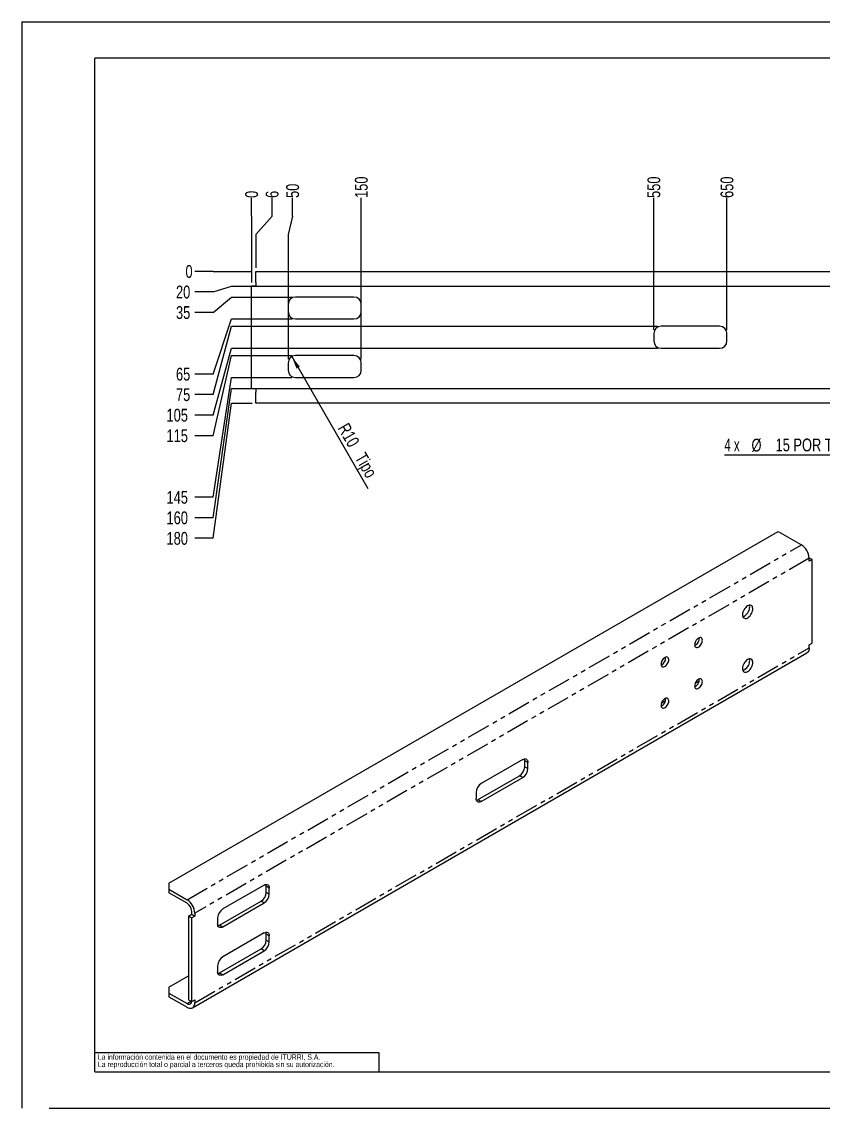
# Model space of a CAD drawing. Extents: x -521 to 4146, y -1144 to 297.
# Drawn here: x 0 to 219.2, y 0 to 297 of the extents above; entities that cross this region are included whole.
import ezdxf

# ---------------------------------------------------------------- set-up
doc = ezdxf.new("R2010")
doc.units = 0
doc.linetypes.add('SLD-CENTRADA-DOBLE', pattern=[12.7, 6.35, -1.27, 1.27, -1.27, 1.27, -1.27])
doc.linetypes.add('SLD-CONTINUA', pattern=[0])
doc.layers.get('0').update_dxf_attribs({"linetype": 'CONTINUOUS'})
doc.layers.add('FORMATO', color=7, linetype='SLD-CONTINUA')
doc.layers.add('SLD-0', color=179, linetype='SLD-CONTINUA')
doc.styles.add('SLDTEXTSTYLE1', font='TXT', dxfattribs={"width": 0.75})
doc.styles.add('SLDTEXTSTYLE2', font='TXT', dxfattribs={"width": 0.666667})
doc.dimstyles.new('SLDDIMSTYLE2', dxfattribs={"dimtxt": 3.5, "dimasz": 3.5, "dimexe": 0, "dimexo": 0.0625, "dimgap": 0.875, "dimtad": 1, "dimdec": 1, "dimlfac": 5, "dimrnd": 1e-09, "dimzin": 12, "dimdsep": 46, "dimtxsty": 'SLDTEXTSTYLE1', "dimsah": 1, "dimcen": 0, "dimadec": 0, "dimazin": 0, "dimtfac": 1, "dimtdec": 1, "dimtofl": 0, "dimtmove": 1, "dimatfit": 3, "dimfxl": 1, "dimtolj": 1, "dimtzin": 12, "dimarcsym": 0})
doc.dimstyles.new('SLDDIMSTYLE3', dxfattribs={"dimtxt": 3.5, "dimasz": 3.5, "dimexe": 0, "dimexo": 0.0625, "dimgap": 0.875, "dimtad": 0, "dimtih": 1, "dimtoh": 1, "dimdec": 0, "dimlfac": 5, "dimrnd": 1e-09, "dimdsep": 46, "dimtxsty": 'SLDTEXTSTYLE1', "dimblk1": 'NONE', "dimblk2": 'NONE', "dimsah": 1, "dimcen": 0.09, "dimadec": 0, "dimazin": 0, "dimtfac": 1, "dimtdec": 0, "dimtofl": 0, "dimtmove": 0, "dimatfit": 3, "dimldrblk": 'NONE', "dimfxl": 1, "dimtolj": 1, "dimtzin": 12, "dimarcsym": 0})
doc.dimstyles.new('SLDDIMSTYLE4', dxfattribs={"dimtxt": 3.5, "dimasz": 3.5, "dimexe": 0, "dimexo": 0.0625, "dimgap": 0.875, "dimtad": 0, "dimtih": 1, "dimtoh": 1, "dimdec": 1, "dimlfac": 5, "dimrnd": 1e-09, "dimzin": 12, "dimdsep": 46, "dimtxsty": 'SLDTEXTSTYLE1', "dimblk1": 'NONE', "dimblk2": 'NONE', "dimsah": 1, "dimcen": 0.09, "dimadec": 0, "dimazin": 0, "dimtfac": 1, "dimtdec": 1, "dimtofl": 0, "dimtmove": 0, "dimatfit": 3, "dimldrblk": 'NONE', "dimfxl": 1, "dimtolj": 1, "dimtzin": 12, "dimarcsym": 0})
doc.dimstyles.new('SLDDIMSTYLE5', dxfattribs={"dimtxt": 3.5, "dimasz": 3.5, "dimexe": 0, "dimexo": 0.0625, "dimgap": 0.875, "dimtad": 0, "dimtih": 1, "dimtoh": 1, "dimdec": 6, "dimlfac": 5, "dimrnd": 1e-09, "dimzin": 12, "dimdsep": 46, "dimtxsty": 'SLDTEXTSTYLE1', "dimblk1": 'NONE', "dimsah": 1, "dimcen": 0, "dimadec": 0, "dimazin": 0, "dimtfac": 1, "dimtdec": 1, "dimtmove": 0, "dimatfit": 3, "dimldrblk": 'NONE', "dimfxl": 1, "dimtolj": 1, "dimtzin": 12, "dimarcsym": 0})

# ---------------------------------------------------------------- blocks, each defined once
blk = doc.blocks.new('SW_NOTE_0_4')
at = {"layer": 'SLD-0', "color": 0, "char_height": 1.5, "attachment_point": 1, "style": 'SLDTEXTSTYLE1'}
for s, insert in [('La información contenida en el documento es propiedad de ITURRI, S.A.', (0, 1.93)), ('La reproducción total o parcial a terceros queda prohibida sin su autorización.', (0, -0.07))]:
    blk.add_mtext(s, dxfattribs=dict(at, insert=insert))
blk = doc.blocks.new('SW_NOTE_0_9')
at = {"layer": 'SLD-0', "color": 0, "char_height": 1.5, "attachment_point": 1, "style": 'SLDTEXTSTYLE1'}
for s, insert in [('La información contenida en el documento es propiedad de ITURRI, S.A.', (0, 1.93)), ('La reproducción total o parcial a terceros queda prohibida sin su autorización.', (0, -0.07))]:
    blk.add_mtext(s, dxfattribs=dict(at, insert=insert))
blk = doc.blocks.new('_D_4')
at = {"layer": 'FORMATO', "transparency": 16777216}
for p, q in [((62.85, 243.83), (62.85, 248.83)), ((62.85, 243.83), (62.85, 238.83)), ((62.85, 238.83), (62.85, 225.75))]:
    blk.add_line(p, q, dxfattribs=at)
at = {"layer": 'FORMATO', "transparency": 16777216, "insert": (61.12, 248.83), "char_height": 3.5, "attachment_point": 1, "rotation": 90, "style": 'SLDTEXTSTYLE1'}
blk.add_mtext('0', dxfattribs=at)
blk = doc.blocks.new('_NONE')
blk = doc.blocks.new('_D_5')
at = {"layer": 'FORMATO', "color": 7, "transparency": 16777216}
for p, q in [((68.47, 243.83), (68.47, 248.83)), ((68.47, 243.83), (64.05, 238.83)), ((64.05, 238.83), (64.05, 229.75))]:
    blk.add_line(p, q, dxfattribs=at)
at = {"layer": 'FORMATO', "color": 7, "transparency": 16777216, "insert": (66.73, 248.83), "char_height": 3.5, "attachment_point": 1, "rotation": 90, "style": 'SLDTEXTSTYLE1'}
blk.add_mtext('6', dxfattribs=at)
blk = doc.blocks.new('_D_6')
at = {"layer": 'FORMATO', "color": 7, "transparency": 16777216}
for p, q in [((74.08, 243.83), (74.08, 248.83)), ((74.08, 243.83), (72.85, 238.83)), ((72.85, 238.83), (72.85, 204.75))]:
    blk.add_line(p, q, dxfattribs=at)
at = {"layer": 'FORMATO', "color": 7, "transparency": 16777216, "insert": (72.34, 248.83), "char_height": 3.5, "attachment_point": 1, "rotation": 90, "style": 'SLDTEXTSTYLE1'}
blk.add_mtext('50', dxfattribs=at)
blk = doc.blocks.new('_D_7')
at = {"layer": 'FORMATO', "color": 7, "transparency": 16777216}
blk.add_line((92.85, 204.75), (92.85, 248.83), dxfattribs=at)
at = {"layer": 'FORMATO', "color": 7, "transparency": 16777216, "insert": (91.12, 248.83), "char_height": 3.5, "attachment_point": 1, "rotation": 90, "style": 'SLDTEXTSTYLE1'}
blk.add_mtext('150', dxfattribs=at)
blk = doc.blocks.new('_D_8')
at = {"layer": 'FORMATO', "color": 7, "transparency": 16777216}
blk.add_line((172.85, 212.75), (172.85, 248.83), dxfattribs=at)
at = {"layer": 'FORMATO', "color": 7, "transparency": 16777216, "insert": (171.12, 248.83), "char_height": 3.5, "attachment_point": 1, "rotation": 90, "style": 'SLDTEXTSTYLE1'}
blk.add_mtext('550', dxfattribs=at)
blk = doc.blocks.new('_D_9')
at = {"layer": 'FORMATO', "color": 7, "transparency": 16777216}
blk.add_line((192.85, 212.75), (192.85, 248.83), dxfattribs=at)
at = {"layer": 'FORMATO', "color": 7, "transparency": 16777216, "insert": (191.12, 248.83), "char_height": 3.5, "attachment_point": 1, "rotation": 90, "style": 'SLDTEXTSTYLE1'}
blk.add_mtext('650', dxfattribs=at)
blk = doc.blocks.new('_D_10')
at = {"layer": 'FORMATO', "color": 7, "transparency": 16777216}
blk.add_line((245.85, 208.15), (245.85, 248.83), dxfattribs=at)
at = {"layer": 'FORMATO', "color": 7, "transparency": 16777216, "insert": (244.12, 248.83), "char_height": 3.5, "attachment_point": 1, "rotation": 90, "style": 'SLDTEXTSTYLE1'}
blk.add_mtext('915', dxfattribs=at)
blk = doc.blocks.new('_D_11')
at = {"layer": 'FORMATO', "color": 7, "transparency": 16777216}
blk.add_line((258.85, 208.15), (258.85, 248.83), dxfattribs=at)
at = {"layer": 'FORMATO', "color": 7, "transparency": 16777216, "insert": (257.12, 248.83), "char_height": 3.5, "attachment_point": 1, "rotation": 90, "style": 'SLDTEXTSTYLE1'}
blk.add_mtext('980', dxfattribs=at)
blk = doc.blocks.new('_D_12')
at = {"layer": 'FORMATO', "color": 7, "transparency": 16777216}
blk.add_line((277.85, 205.25), (277.85, 248.83), dxfattribs=at)
at = {"layer": 'FORMATO', "color": 7, "transparency": 16777216, "insert": (276.12, 248.83), "char_height": 3.5, "attachment_point": 1, "rotation": 90, "style": 'SLDTEXTSTYLE1'}
blk.add_mtext('1075', dxfattribs=at)
blk = doc.blocks.new('_D_13')
at = {"layer": 'FORMATO', "color": 7, "transparency": 16777216}
for p, q in [((297.24, 243.83), (297.24, 248.83)), ((297.24, 243.83), (301.65, 238.83)), ((301.65, 238.83), (301.65, 196.75))]:
    blk.add_line(p, q, dxfattribs=at)
at = {"layer": 'FORMATO', "color": 7, "transparency": 16777216, "insert": (295.51, 248.83), "char_height": 3.5, "attachment_point": 1, "rotation": 90, "style": 'SLDTEXTSTYLE1'}
blk.add_mtext('1194', dxfattribs=at)
blk = doc.blocks.new('_D_14')
at = {"layer": 'FORMATO', "color": 7, "transparency": 16777216}
blk.add_line((302.85, 225.75), (302.85, 248.83), dxfattribs=at)
at = {"layer": 'FORMATO', "color": 7, "transparency": 16777216, "insert": (301.12, 248.83), "char_height": 3.5, "attachment_point": 1, "rotation": 90, "style": 'SLDTEXTSTYLE1'}
blk.add_mtext('1200', dxfattribs=at)
blk = doc.blocks.new('_D_15')
at = {"layer": 'FORMATO', "transparency": 16777216}
for p, q in [((52.36, 228.75), (47.36, 228.75)), ((52.36, 228.75), (57.36, 228.75)), ((57.36, 228.75), (63.05, 228.75))]:
    blk.add_line(p, q, dxfattribs=at)
at = {"layer": 'FORMATO', "transparency": 16777216, "insert": (44.78, 230.48), "char_height": 3.5, "attachment_point": 1, "style": 'SLDTEXTSTYLE1'}
blk.add_mtext('0', dxfattribs=at)
blk = doc.blocks.new('_D_16')
at = {"layer": 'FORMATO', "color": 7, "transparency": 16777216}
for p, q in [((52.36, 223.14), (47.36, 223.14)), ((52.36, 223.14), (57.36, 224.75)), ((57.36, 224.75), (300.65, 224.75))]:
    blk.add_line(p, q, dxfattribs=at)
at = {"layer": 'FORMATO', "color": 7, "transparency": 16777216, "insert": (42.19, 224.87), "char_height": 3.5, "attachment_point": 1, "style": 'SLDTEXTSTYLE1'}
blk.add_mtext('20', dxfattribs=at)
blk = doc.blocks.new('_D_17')
at = {"layer": 'FORMATO', "color": 7, "transparency": 16777216}
for p, q in [((319.85, 222.41), (314.85, 219.75)), ((319.85, 222.41), (324.85, 222.41)), ((314.85, 219.75), (281.35, 219.75))]:
    blk.add_line(p, q, dxfattribs=at)
at = {"layer": 'FORMATO', "color": 7, "transparency": 16777216, "insert": (324.85, 224.14), "char_height": 3.5, "attachment_point": 1, "style": 'SLDTEXTSTYLE1'}
blk.add_mtext('45', dxfattribs=at)
blk = doc.blocks.new('_D_18')
at = {"layer": 'FORMATO', "color": 7, "transparency": 16777216}
for p, q in [((52.36, 217.53), (57.36, 221.75)), ((57.36, 221.75), (73.85, 221.75)), ((52.36, 217.53), (47.36, 217.53))]:
    blk.add_line(p, q, dxfattribs=at)
at = {"layer": 'FORMATO', "color": 7, "transparency": 16777216, "insert": (42.19, 219.26), "char_height": 3.5, "attachment_point": 1, "style": 'SLDTEXTSTYLE1'}
blk.add_mtext('35', dxfattribs=at)
blk = doc.blocks.new('_D_19')
at = {"layer": 'FORMATO', "color": 7, "transparency": 16777216}
for p, q in [((314.85, 218.95), (248.85, 218.95)), ((319.85, 212.27), (314.85, 218.95)), ((319.85, 212.27), (324.85, 212.27))]:
    blk.add_line(p, q, dxfattribs=at)
at = {"layer": 'FORMATO', "color": 7, "transparency": 16777216, "insert": (324.85, 214), "char_height": 3.5, "attachment_point": 1, "style": 'SLDTEXTSTYLE1'}
blk.add_mtext('49', dxfattribs=at)
blk = doc.blocks.new('_D_20')
at = {"layer": 'FORMATO', "color": 7, "transparency": 16777216}
for p, q in [((52.36, 200.69), (57.36, 215.75)), ((57.36, 215.75), (73.85, 215.75)), ((52.36, 200.69), (47.36, 200.69))]:
    blk.add_line(p, q, dxfattribs=at)
at = {"layer": 'FORMATO', "color": 7, "transparency": 16777216, "insert": (42.19, 202.42), "char_height": 3.5, "attachment_point": 1, "style": 'SLDTEXTSTYLE1'}
blk.add_mtext('65', dxfattribs=at)
blk = doc.blocks.new('_D_21')
at = {"layer": 'FORMATO', "color": 7, "transparency": 16777216}
for p, q in [((52.36, 195.08), (57.36, 213.75)), ((57.36, 213.75), (173.85, 213.75)), ((52.36, 195.08), (47.36, 195.08))]:
    blk.add_line(p, q, dxfattribs=at)
at = {"layer": 'FORMATO', "color": 7, "transparency": 16777216, "insert": (42.19, 196.81), "char_height": 3.5, "attachment_point": 1, "style": 'SLDTEXTSTYLE1'}
blk.add_mtext('75', dxfattribs=at)
blk = doc.blocks.new('_D_22')
at = {"layer": 'FORMATO', "color": 7, "transparency": 16777216}
for p, q in [((52.36, 189.47), (57.36, 207.75)), ((57.36, 207.75), (173.85, 207.75)), ((52.36, 189.47), (47.36, 189.47))]:
    blk.add_line(p, q, dxfattribs=at)
at = {"layer": 'FORMATO', "color": 7, "transparency": 16777216, "insert": (39.6, 191.2), "char_height": 3.5, "attachment_point": 1, "style": 'SLDTEXTSTYLE1'}
blk.add_mtext('105', dxfattribs=at)
blk = doc.blocks.new('_D_23')
at = {"layer": 'FORMATO', "color": 7, "transparency": 16777216}
for p, q in [((314.85, 205.15), (248.85, 205.15)), ((319.85, 183.85), (314.85, 205.15)), ((319.85, 183.85), (324.85, 183.85))]:
    blk.add_line(p, q, dxfattribs=at)
at = {"layer": 'FORMATO', "color": 7, "transparency": 16777216, "insert": (324.85, 185.59), "char_height": 3.5, "attachment_point": 1, "style": 'SLDTEXTSTYLE1'}
blk.add_mtext('118', dxfattribs=at)
blk = doc.blocks.new('_D_24')
at = {"layer": 'FORMATO', "color": 7, "transparency": 16777216}
for p, q in [((52.36, 183.85), (57.36, 205.75)), ((57.36, 205.75), (73.85, 205.75)), ((52.36, 183.85), (47.36, 183.85))]:
    blk.add_line(p, q, dxfattribs=at)
at = {"layer": 'FORMATO', "color": 7, "transparency": 16777216, "insert": (39.6, 185.59), "char_height": 3.5, "attachment_point": 1, "style": 'SLDTEXTSTYLE1'}
blk.add_mtext('115', dxfattribs=at)
blk = doc.blocks.new('_D_25')
at = {"layer": 'FORMATO', "color": 7, "transparency": 16777216}
for p, q in [((314.69, 201.75), (281.35, 201.75)), ((319.69, 183.21), (314.69, 201.75)), ((319.69, 183.21), (324.69, 183.21))]:
    blk.add_line(p, q, dxfattribs=at)
at = {"layer": 'FORMATO', "color": 7, "transparency": 16777216, "insert": (324.69, 184.94), "char_height": 3.5, "attachment_point": 1, "style": 'SLDTEXTSTYLE1'}
blk.add_mtext('135', dxfattribs=at)
blk = doc.blocks.new('_D_26')
at = {"layer": 'FORMATO', "color": 7, "transparency": 16777216}
for p, q in [((52.36, 167.02), (57.36, 199.75)), ((57.36, 199.75), (73.85, 199.75)), ((52.36, 167.02), (47.36, 167.02))]:
    blk.add_line(p, q, dxfattribs=at)
at = {"layer": 'FORMATO', "color": 7, "transparency": 16777216, "insert": (39.6, 168.75), "char_height": 3.5, "attachment_point": 1, "style": 'SLDTEXTSTYLE1'}
blk.add_mtext('145', dxfattribs=at)
blk = doc.blocks.new('_D_27')
at = {"layer": 'FORMATO', "color": 7, "transparency": 16777216}
for p, q in [((52.36, 161.41), (57.36, 196.75)), ((57.36, 196.75), (300.65, 196.75)), ((52.36, 161.41), (47.36, 161.41))]:
    blk.add_line(p, q, dxfattribs=at)
at = {"layer": 'FORMATO', "color": 7, "transparency": 16777216, "insert": (39.6, 163.14), "char_height": 3.5, "attachment_point": 1, "style": 'SLDTEXTSTYLE1'}
blk.add_mtext('160', dxfattribs=at)
blk = doc.blocks.new('_D_28')
at = {"layer": 'FORMATO', "color": 7, "transparency": 16777216}
for p, q in [((52.36, 155.8), (57.36, 192.75)), ((57.36, 192.75), (63.05, 192.75)), ((52.36, 155.8), (47.36, 155.8))]:
    blk.add_line(p, q, dxfattribs=at)
at = {"layer": 'FORMATO', "color": 7, "transparency": 16777216, "insert": (39.6, 157.53), "char_height": 3.5, "attachment_point": 1, "style": 'SLDTEXTSTYLE1'}
blk.add_mtext('180', dxfattribs=at)
blk = doc.blocks.new('_D_29')
at = {"layer": 'FORMATO', "color": 7, "transparency": 16777216}
blk.add_line((73.85, 205.48), (94.66, 169.43), dxfattribs=at)
blk.add_solid([(73.85, 205.48), (75.14, 202.18), (76.07, 202.72)], dxfattribs=at)
at = {"layer": 'FORMATO', "color": 7, "transparency": 16777216, "char_height": 3.5, "attachment_point": 1, "rotation": 300, "style": 'SLDTEXTSTYLE1'}
for s, insert in [('R10', (89.33, 187.67)), ('Tipo', (93.99, 179.6))]:
    blk.add_mtext(s, dxfattribs=dict(at, insert=insert))
blk = doc.blocks.new('_D_30')
at = {"layer": 'FORMATO', "transparency": 16777216}
for p, q in [((246.24, 206.6), (245.47, 203.7)), ((245.47, 203.7), (238.72, 178.51)), ((238.72, 178.51), (192.17, 178.51))]:
    blk.add_line(p, q, dxfattribs=at)
blk.add_solid([(245.47, 203.7), (244.04, 200.46), (245.08, 200.18)], dxfattribs=at)
at = {"layer": 'FORMATO', "transparency": 16777216, "char_height": 3.5, "attachment_point": 1}
for s, insert, style in [('4 x', (192.17, 183.07), 'SLDTEXTSTYLE2'), ('%%c', (199.58, 183.02), 'SLDTEXTSTYLE1'), ('15 POR TODO', (206.17, 183.07), 'SLDTEXTSTYLE1')]:
    blk.add_mtext(s, dxfattribs=dict(at, insert=insert, style=style))

msp = doc.modelspace()

# ---------------------------------------------------------------- linework, layer by layer
at = {"color": 7, "linetype": 'SLD-CONTINUA'}
for p, q in [((0, 297), (420, 297)), ((0, 297), (0, -0.00134922)), ((410, 287), (20, 287)), ((20, 10), (20, 287)), ((64.05484041, 225.74922936), (64.05484041, 228.74922948)), ((64.05484041, 228.74922948), (301.65484155, 228.74922948)), ((64.05484041, 225.74922936), (64.05484041, 224.74922733)), ((62.85483202, 196.74922796), (62.85483202, 224.74922733)), ((64.05484041, 224.74922733), (62.85483202, 224.74922733)), ((90.854853, 221.74922721), (74.85484442, 221.74922721)), ((72.85484632, 219.74922912), (72.85484632, 217.74922805)), ((92.85485109, 217.74922805), (92.85485109, 219.74922912)), ((74.85484442, 215.74922846), (90.854853, 215.74922846)), ((172.85484632, 211.74922781), (172.85484632, 209.74922822)), ((190.85484108, 213.74922739), (174.85484442, 213.74922739)), ((192.85483917, 209.74922822), (192.85483917, 211.74922781)), ((90.854853, 205.74922757), (74.85484442, 205.74922757)), ((174.85484442, 207.74922864), (190.85484108, 207.74922864)), ((72.85484632, 203.74922799), (72.85484632, 201.7492284)), ((92.85485109, 201.7492284), (92.85485109, 203.74922799)), ((74.85484442, 199.74922808), (90.854853, 199.74922808)), ((62.85483202, 196.74922796), (64.05484041, 196.74922796)), ((64.05484041, 196.74922796), (64.05484041, 195.74922798)), ((64.05484041, 192.74922805), (64.05484041, 195.74922798)), ((301.65484155, 192.74922805), (64.05484041, 192.74922805)), ((40.2710283, 61.50315916), (206.8653881, 157.67603597)), ((206.8653881, 157.67603597), (213.22934939, 154.00219932)), ((215.34624993, 150.48856046), (215.35066968, 150.49111193)), ((215.35066968, 150.49111193), (216.19919783, 150.00126706)), ((215.35066968, 149.51142218), (215.35066968, 150.32796465)), ((216.19919783, 150.00126706), (215.35066968, 149.51142218)), ((216.19919783, 127.13812483), (216.19919783, 150.00126706)), ((215.35066968, 126.64827996), (216.19919783, 127.13812483)), ((215.35066968, 125.83173917), (215.35066968, 126.64827996)), ((46.72065541, 27.46892066), (214.72922742, 124.45820481)), ((184.18841363, 116.16927585), (185.25987925, 116.78781978)), ((174.99602582, 110.86262332), (176.06749143, 111.48116725)), ((137.003238, 95.30046372), (125.68953186, 88.76920018)), ((137.56892207, 93.34055336), (137.56892207, 94.97363464)), ((138.41745021, 92.85070848), (138.41745021, 94.48378977)), ((124.84100371, 84.35980121), (136.15470985, 90.89106474)), ((125.68953186, 83.86995634), (137.003238, 90.40121987)), ((124.27531964, 86.31971157), (124.27531964, 84.68663029)), ((40.2710283, 61.50315916), (40.27102989, 59.87034358)), ((40.27102989, 59.87034358), (40.27102989, 58.89049262)), ((40.27102989, 59.87034358), (45.22077737, 57.01291518)), ((66.29256831, 61.01238934), (54.97885374, 54.48112094)), ((66.85825238, 59.05247898), (66.85825238, 60.68556148)), ((67.70678052, 58.56263411), (67.70678052, 60.19571661)), ((45.22077737, 56.03306422), (40.27102989, 58.89049262)), ((54.13032559, 50.07172196), (65.44404016, 56.60299036)), ((46.49356953, 53.01198291), (46.49356953, 53.82852537)), ((54.97885374, 49.58187709), (66.29256831, 56.11314549)), ((45.64503545, 52.52213462), (46.49356953, 53.01198291)), ((45.64503545, 52.52213462), (46.4935636, 52.03228974)), ((45.64503545, 52.52213462), (45.64503545, 29.65899239)), ((47.34209767, 52.52213804), (46.4935636, 52.03228974)), ((46.4935636, 29.16914752), (46.4935636, 52.03228974)), ((46.49356953, 53.01198291), (47.34209767, 52.52213804)), ((47.34209767, 53.3386805), (47.34209767, 52.52213804)), ((53.56464153, 52.03163354), (53.56464153, 50.39855104)), ((66.29256831, 47.94773664), (54.97885374, 41.41646824)), ((66.85825238, 45.98782628), (66.85825238, 47.62090756)), ((67.70678052, 45.49798141), (67.70678052, 47.13106269)), ((54.13032559, 37.00706866), (65.44404016, 43.53833706)), ((54.97885374, 36.51722379), (66.29256831, 43.04849219)), ((53.56464153, 38.96697963), (53.56464153, 37.33389835)), ((40.2710283, 33.08753775), (45.64503809, 36.18988756)), ((40.2710283, 33.08753775), (40.27102989, 31.45472217)), ((40.27102989, 31.45472217), (40.27102989, 30.47487318)), ((40.27102989, 31.45472217), (45.22077737, 28.59729376)), ((40.27102989, 30.47487318), (45.22077737, 27.61744478)), ((45.64503545, 29.65899239), (46.4935636, 29.16914752)), ((46.4935636, 29.16914752), (47.34209767, 29.65899582)), ((47.34209767, 29.65899582), (47.34209767, 28.84245502)), ((20, 10), (410, 10)), ((7.53061837, 0), (420, 0))]:
    msp.add_line(p, q, dxfattribs=at)
at = {"color": 8, "linetype": 'SLD-CENTRADA-DOBLE'}
for p, q in [((45.22077737, 57.01291518), (213.22934939, 154.00219932)), ((215.35066968, 150.32796465), (47.34209767, 53.3386805)), ((47.34209767, 28.84245502), (215.35066968, 125.83173917)), ((138.41745021, 94.48378977), (137.56892207, 94.97363464)), ((137.56892207, 93.34055336), (138.41745021, 92.85070848)), ((137.003238, 90.40121987), (136.15470985, 90.89106474)), ((124.84100371, 84.35980121), (125.68953186, 83.86995634)), ((67.70678052, 60.19571661), (66.85825238, 60.68556148)), ((66.29256831, 56.11314549), (65.44404016, 56.60299036)), ((66.85825238, 59.05247898), (67.70678052, 58.56263411)), ((54.13032559, 50.07172196), (54.97885374, 49.58187709)), ((67.70678052, 47.13106269), (66.85825238, 47.62090756)), ((66.85825238, 45.98782628), (67.70678052, 45.49798141)), ((66.29256831, 43.04849219), (65.44404016, 43.53833706)), ((54.13032559, 37.00706866), (54.97885374, 36.51722379)), ((45.22077737, 28.59729376), (46.35247083, 29.25060649))]:
    msp.add_line(p, q, dxfattribs=at)
at = {"color": 7, "linetype": 'SLD-CONTINUA', "flags": 128}
for points in [[(198.5215283, 137.34654312), (198.25388738, 137.16252648), (197.99591916, 136.92613555), (197.75694653, 136.64591341), (197.54560959, 136.33199226), (197.36954324, 135.99571505), (197.23511376, 135.64923766), (197.14717857, 135.30508109), (197.10891556, 134.97568257), (197.12170923, 134.67295265), (197.18509599, 134.40782744), (197.29678303, 134.1898902), (197.4527369, 134.02702091), (197.64732047, 133.92510306), (197.87349732, 133.88782037), (198.12309728, 133.91652298), (198.38709882, 134.01017142), (198.65595778, 134.1653804), (198.91995826, 134.37654104), (199.16955822, 134.63602041), (199.39573718, 134.93444254), (199.59031969, 135.26102119), (199.74627357, 135.60395099), (199.85796166, 135.95083995), (199.92134736, 136.28914934), (199.93413998, 136.60664992), (199.89587697, 136.89187089), (199.80794178, 137.13449966), (199.6735123, 137.32576808), (199.497447, 137.45876401), (199.28611006, 137.52868072), (199.04713848, 137.53299155), (198.78917027, 137.47153872), (198.5215283, 137.34654312)], [(197.19178219, 134.3898754), (197.27456914, 134.40636785), (197.53857067, 134.50001629), (197.80742963, 134.65522527), (198.07143012, 134.86638591), (198.32103008, 135.12586528), (198.54720903, 135.42428741), (198.74179155, 135.75086606), (198.89774542, 136.09379586), (199.00943352, 136.44068482), (199.07281922, 136.77899421), (199.08561184, 137.09649479), (199.04734882, 137.38171577), (199.00274481, 137.52689414)], [(185.08649962, 128.5291646), (184.85848939, 128.36889989), (184.6411402, 128.15886096), (184.44461576, 127.90886476), (184.2781041, 127.63060085), (184.14939395, 127.3370852), (184.06449966, 127.04203722), (184.02739568, 126.75925436), (184.03981214, 126.50196122), (184.10117163, 126.28218656), (184.20860184, 126.11020357), (184.35708308, 125.9940627), (184.53967166, 125.9391876), (184.74782862, 125.94814518), (184.97182226, 126.02051901), (185.20117698, 126.15292267), (185.42517062, 126.33916639), (185.63332759, 126.57054172), (185.81591406, 126.83622789), (185.9643953, 127.12380156), (186.07182761, 127.41982204), (186.1331871, 127.71044086), (186.14560357, 127.98206974), (186.10849959, 128.22201326), (186.0236053, 128.41904438), (185.89489514, 128.56395445), (185.72838348, 128.64996809), (185.53185905, 128.67306201), (185.31450986, 128.6321549), (185.08649962, 128.5291646)], [(184.04379673, 126.47799144), (184.12329412, 126.51036388), (184.35264884, 126.64276754), (184.57664248, 126.82901126), (184.78479944, 127.0603866), (184.96738591, 127.32607276), (185.11586715, 127.61364643), (185.22329947, 127.90966691), (185.28465896, 128.20028573), (185.29707542, 128.47191461), (185.28067397, 128.62055927)], [(215.35066968, 125.83173917), (215.32455273, 125.46361085), (215.24684487, 125.134701), (215.11945958, 124.85310873), (214.94553353, 124.62576737), (214.72934934, 124.45827519), (214.72922742, 124.45820481)], [(175.89411181, 123.22251207), (175.66610157, 123.06224736), (175.44875027, 122.85220722), (175.25222795, 122.60221223), (175.08571839, 122.32394954), (174.95700613, 122.03043267), (174.87211395, 121.7353859), (174.83500786, 121.45260183), (174.84742433, 121.19530869), (174.90878171, 120.97553281), (175.01621402, 120.80355104), (175.16469737, 120.68741138), (175.34728595, 120.63253628), (175.5554408, 120.64149264), (175.77943445, 120.71386648), (176.00878917, 120.84627014), (176.23278281, 121.03251386), (176.44093766, 121.26388798), (176.62352624, 121.52957536), (176.77200959, 121.81715024), (176.8794419, 122.11317072), (176.94079929, 122.40378833), (176.95321575, 122.67541721), (176.91610966, 122.91535951), (176.83121748, 123.11239185), (176.70250522, 123.2573007), (176.53599566, 123.34331555), (176.33946912, 123.36640826), (176.12212204, 123.32550237), (175.89411181, 123.22251207)], [(174.85140891, 121.17133891), (174.9309063, 121.20371135), (175.16026102, 121.33611501), (175.38425466, 121.52235873), (175.59240952, 121.75373285), (175.77499809, 122.01942023), (175.92348144, 122.30699511), (176.03091376, 122.60301559), (176.09227114, 122.8936332), (176.1046876, 123.16526208), (176.08828826, 123.31390796)], [(198.5215283, 122.64880914), (198.25388738, 122.46479129), (197.99591916, 122.22840036), (197.75694653, 121.94817943), (197.54560959, 121.63425828), (197.36954324, 121.29798107), (197.23511376, 120.95150307), (197.14717857, 120.60734589), (197.10891556, 120.27794859), (197.12170923, 119.97521745), (197.18509599, 119.71009285), (197.29678303, 119.49215622), (197.4527369, 119.32928632), (197.64732047, 119.22736908), (197.87349732, 119.19008639), (198.12309728, 119.21878778), (198.38709882, 119.31243622), (198.65595778, 119.4676452), (198.91995826, 119.67880584), (199.16955822, 119.93828642), (199.39573718, 120.23670856), (199.59031969, 120.5632866), (199.74627357, 120.90621701), (199.85796166, 121.25310536), (199.92134736, 121.59141415), (199.93413998, 121.90891594), (199.89587697, 122.1941357), (199.80794178, 122.43676507), (199.6735123, 122.6280341), (199.497447, 122.76103003), (199.28611006, 122.83094674), (199.04713848, 122.83525635), (198.78917027, 122.77380352), (198.5215283, 122.64880914)], [(197.19178219, 119.6921402), (197.27456914, 119.70863266), (197.53857067, 119.80228109), (197.80742963, 119.95749007), (198.07143012, 120.16865071), (198.32103008, 120.4281313), (198.54720903, 120.72655343), (198.74179155, 121.05313147), (198.89774542, 121.39606188), (199.00943352, 121.74295023), (199.07281922, 122.08125902), (199.08561184, 122.39876081), (199.04734882, 122.68398057), (199.00274481, 122.82915894)], [(185.08649962, 117.26090046), (184.85848939, 117.10063818), (184.6411402, 116.89059683), (184.44461576, 116.64060184), (184.2781041, 116.36233915), (184.14939395, 116.06882228), (184.06449966, 115.77377308), (184.02739568, 115.49099144), (184.03981214, 115.23369708), (184.10117163, 115.01392242), (184.20860184, 114.84194126), (184.35708308, 114.72579856), (184.53967166, 114.67092407), (184.74782862, 114.67988226), (184.97182226, 114.75225609), (185.20117698, 114.88465975), (185.42517062, 115.07090347), (185.63332759, 115.30227819), (185.81591406, 115.56796375), (185.9643953, 115.85553924), (186.07182761, 116.1515579), (186.1331871, 116.44217672), (186.14560357, 116.71380682), (186.10849959, 116.95374912), (186.0236053, 117.15078146), (185.89489514, 117.29569275), (185.72838348, 117.38170517), (185.53185905, 117.40479787), (185.31450986, 117.3638932), (185.08649962, 117.26090046)], [(184.04379673, 115.20972791), (184.12329412, 115.24210096), (184.35264884, 115.37450462), (184.57664248, 115.56074834), (184.78479944, 115.79212307), (184.96738591, 116.05780863), (185.11586715, 116.34538412), (185.22329947, 116.64140277), (185.28465896, 116.9320216), (185.29707542, 117.20365169), (185.28067397, 117.35229513)], [(175.89411181, 111.95424793), (175.66610157, 111.79398565), (175.44875027, 111.58394308), (175.25222795, 111.3339493), (175.08571839, 111.05568783), (174.95700613, 110.76216975), (174.87211395, 110.46712176), (174.83500786, 110.18433891), (174.84742433, 109.92704455), (174.90878171, 109.70726867), (175.01621402, 109.53528873), (175.16469737, 109.41914724), (175.34728595, 109.36427275), (175.5554408, 109.37322972), (175.77943445, 109.44560356), (176.00878917, 109.57800722), (176.23278281, 109.76425094), (176.44093766, 109.99562445), (176.62352624, 110.26131122), (176.77200959, 110.54888793), (176.8794419, 110.84490658), (176.94079929, 111.13552419), (176.95321575, 111.40715429), (176.91610966, 111.64709537), (176.83121748, 111.84412893), (176.70250522, 111.989039), (176.53599566, 112.07505263), (176.33946912, 112.09814413), (176.12212204, 112.05724067), (175.89411181, 111.95424793)], [(174.85140891, 109.90307538), (174.9309063, 109.93544843), (175.16026102, 110.06785209), (175.38425466, 110.25409581), (175.59240952, 110.48546932), (175.77499809, 110.75115609), (175.92348144, 111.0387328), (176.03091376, 111.33475146), (176.09227114, 111.62536906), (176.1046876, 111.89699916), (176.08828826, 112.04564382)], [(137.003238, 95.30046372), (137.2791397, 95.42835985), (137.54443725, 95.48858066), (137.78893112, 95.47881162), (138.00323941, 95.39943447), (138.17910978, 95.25349062), (138.30979873, 95.04659716), (138.39028235, 94.78670476), (138.41745021, 94.48378977)], [(137.56892207, 94.97363464), (137.54175421, 95.27654963), (137.48445135, 95.48081169)], [(125.68953186, 83.86995634), (125.41363016, 83.7420602), (125.14833261, 83.6818394), (124.90383874, 83.69160843), (124.68953044, 83.77098558), (124.51365164, 83.91692457), (124.3829627, 84.12381803), (124.3024875, 84.38371529), (124.27531964, 84.68663029)], [(124.35978786, 84.17945118), (124.56510201, 84.23190507), (124.84100371, 84.35980121)], [(66.29256831, 61.01238934), (66.56846158, 61.14027939), (66.8337507, 61.20049776), (67.078253, 61.19073116), (67.29256129, 61.11135523), (67.46843166, 60.96541259), (67.59912061, 60.75851792), (67.67960423, 60.49862674), (67.70678052, 60.19571661)], [(66.85825238, 60.68556148), (66.83107609, 60.98847161), (66.77377323, 61.19273367)], [(54.97885374, 49.58187709), (54.70296047, 49.45398582), (54.43765449, 49.39376015), (54.19315219, 49.40352432), (53.97884389, 49.48290147), (53.80297353, 49.62884533), (53.67228458, 49.83573878), (53.59181781, 50.09564091), (53.56464153, 50.39855104)], [(53.64910974, 49.89137194), (53.85443232, 49.94383069), (54.13032559, 50.07172196)], [(66.29256831, 47.94773664), (66.56846158, 48.07562791), (66.8337507, 48.13584385), (67.078253, 48.12607968), (67.29256129, 48.04670192), (67.46843166, 47.90075868), (67.59912061, 47.69386522), (67.67960423, 47.43397282), (67.70678052, 47.13106269)], [(66.85825238, 47.62090756), (66.83107609, 47.92381769), (66.77377323, 48.12807975)], [(54.97885374, 36.51722379), (54.70296047, 36.38933312), (54.43765449, 36.32910685), (54.19315219, 36.33887162), (53.97884389, 36.41824877), (53.80297353, 36.56419263), (53.67228458, 36.77108608), (53.59181781, 37.03098822), (53.56464153, 37.33389835)], [(53.64910974, 36.82671924), (53.85443232, 36.879178), (54.13032559, 37.00706866)], [(45.22077737, 28.59729376), (45.46908678, 28.4821891), (45.70785382, 28.42799035), (45.92790278, 28.43678043), (46.12077733, 28.50822149), (46.27906536, 28.63956812), (46.39668399, 28.82577275), (46.46911318, 29.05967978), (46.48570379, 29.17369189)], [(45.22077737, 27.61744478), (45.55262493, 27.45603218), (45.87630134, 27.35891191), (46.18383662, 27.32847537), (46.46765813, 27.36547208), (46.72077733, 27.46899104), (46.93696152, 27.63648322), (47.11088757, 27.86382458), (47.23827286, 28.14541686), (47.31598072, 28.47432671), (47.34209767, 28.84245502)]]:
    msp.add_lwpolyline(points, dxfattribs=at)
at = {"color": 7, "linetype": 'SLD-CONTINUA'}
for centre, radius, start, end in [((74.85484156, 219.74922805), 2, 90, 180), ((90.85484156, 219.74922805), 2, 0, 90), ((74.85484156, 217.74922805), 2, 180, 270), ((90.85484156, 217.74922805), 2, 270, 0), ((174.85484156, 211.74922805), 2, 90, 180), ((190.85484156, 211.74922805), 2, 0, 90), ((174.85484156, 209.74922805), 2, 180, 270), ((190.85484156, 209.74922805), 2, 270, 0), ((74.85484156, 203.74922805), 2, 90, 180), ((90.85484156, 203.74922805), 2, 0, 90), ((74.85484156, 201.74922805), 2, 180, 270), ((90.85484156, 201.74922805), 2, 270, 0), ((210.77788267, 150.13735467), 4.57675794, 2.3869094589, 57.6130886327), ((134.49849784, 93.48027072), 3.07360145, 302.6054290086, 357.3945954935), ((135.34702599, 92.99042585), 3.07360145, 302.6054290086, 357.3945954935), ((127.34571987, 86.18000805), 3.07357685, 122.6051913431, 177.394833159), ((42.76931066, 53.14807053), 4.57675794, 2.3869094589, 57.6130886328), ((63.78777294, 59.19222823), 3.07365805, 302.6059758551, 357.3940486469), ((64.63630108, 58.70238336), 3.07365805, 302.6059758551, 357.3940486469), ((43.73018505, 53.70277645), 2.76624412, 2.605470093, 57.3945711321), ((56.635026, 51.89193784), 3.07356076, 122.6050346515, 177.3949652029), ((63.78777167, 46.12757562), 3.07365932, 302.6059887298, 357.3940480961), ((64.63629982, 45.63773074), 3.07365932, 302.6059887298, 357.3940480961), ((56.63502958, 38.82728314), 3.07356437, 122.6050707856, 177.3949537164)]:
    msp.add_arc(centre, radius, start, end, dxfattribs=at)
at = {"layer": 'SLD-0'}
for p, q in [((20.00221813, 15.24515472), (97.62867325, 15.24515472)), ((97.62867325, 15.24515472), (97.62867325, 10))]:
    msp.add_line(p, q, dxfattribs=at)

# ---------------------------------------------------------------- block references
for name in ['SW_NOTE_0_4', 'SW_NOTE_0_9']:
    msp.add_blockref(name, (20.83783391, 12.81920449), dxfattribs=at)

# ---------------------------------------------------------------- dimensions: what is measured, and where the dimension line sits
at = {"layer": 'FORMATO', "color": 7}
for feature_location, offset, dtype, origin, picture, middle in [((277.85484156, 204.24922805), (0, 44.5761918), 1, (62.85484156, 224.74922805), '_D_12', (277.85484156, 253.99764223)), ((301.65484156, 195.74922805), (-4.41181249, 53.0761918), 1, (62.85484156, 224.74922805), '_D_13', (297.24302906, 253.99764223)), ((302.85484156, 224.74922805), (0, 24.0761918), 1, (62.85484156, 224.74922805), '_D_14', (302.85484156, 253.99764223)), ((92.85484156, 203.74922805), (0, 45.0761918), 1, (62.85484156, 224.74922805), '_D_7', (92.85484156, 252.70458652)), ((172.85484156, 211.74922805), (0, 37.0761918), 1, (62.85484156, 224.74922805), '_D_8', (172.85484156, 252.70458652)), ((192.85484156, 211.74922805), (0, 37.0761918), 1, (62.85484156, 224.74922805), '_D_9', (192.85484156, 252.70458652)), ((245.85484156, 207.14922805), (0, 41.6761918), 1, (62.85484156, 224.74922805), '_D_10', (245.85484156, 252.70458652)), ((258.85484156, 207.14922805), (0, 41.6761918), 1, (62.85484156, 224.74922805), '_D_11', (258.85484156, 252.70458652)), ((72.85484156, 203.74922805), (1.22362498, 45.0761918), 1, (62.85484156, 224.74922805), '_D_6', (74.07846654, 251.41153104)), ((64.05484156, 228.74922805), (4.41181249, 20.0761918), 1, (62.85484156, 224.74922805), '_D_5', (68.46665405, 250.11847544)), ((174.85484156, 207.74922805), (-127.4917925, -18.28268744), 0, (64.05484156, 228.74922805), '_D_22', (43.48388238, 189.46654061)), ((74.85484156, 205.74922805), (-27.4917925, -21.89449993), 0, (64.05484156, 228.74922805), '_D_24', (43.48388238, 183.85472812)), ((74.85484156, 199.74922805), (-27.4917925, -32.7299374), 0, (64.05484156, 228.74922805), '_D_26', (43.48388238, 167.01929065)), ((301.65484156, 196.74922805), (-254.2917925, -35.34174989), 0, (64.05484156, 228.74922805), '_D_27', (43.48388238, 161.40747815)), ((64.05484156, 192.74922805), (-16.6917925, -36.95356238), 0, (64.05484156, 228.74922805), '_D_28', (43.48388238, 155.79566566)), ((301.65484156, 224.74922805), (-254.2917925, -1.61181249), 0, (64.05484156, 228.74922805), '_D_16', (44.77693786, 223.13741555)), ((74.85484156, 221.74922805), (-27.4917925, -4.22362498), 0, (64.05484156, 228.74922805), '_D_18', (44.77693786, 217.52560306)), ((74.85484156, 215.74922805), (-27.4917925, -15.05906245), 0, (64.05484156, 228.74922805), '_D_20', (44.77693786, 200.69016559)), ((174.85484156, 213.74922805), (-127.4917925, -18.67087495), 0, (64.05484156, 228.74922805), '_D_21', (44.77693786, 195.0783531)), ((280.35484156, 219.74922805), (44.5, 2.66098784), 0, (64.05484156, 228.74922805), '_D_17', (327.44095275, 222.41021589)), ((247.85484156, 218.94922805), (77, -6.68397726), 0, (64.05484156, 228.74922805), '_D_19', (327.44095275, 212.26525079)), ((247.85484156, 205.14922805), (77, -21.29449993), 0, (64.05484156, 228.74922805), '_D_23', (328.73400823, 183.85472812)), ((280.35484156, 201.74922805), (44.33416084, -18.53933236), 0, (64.05484156, 228.74922805), '_D_25', (328.56816907, 183.20989569))]:
    dim = msp.add_ordinate_dim(feature_location=feature_location, offset=offset, dtype=dtype, origin=origin, dimstyle='SLDDIMSTYLE4', dxfattribs=at)
    dim.commit()
    dim.dimension.update_dxf_attribs({"geometry": picture, "text_midpoint": middle})
at = {"layer": 'FORMATO'}
for feature_location, offset, dtype, origin, picture, middle in [((62.8548415559, 224.7492280458), (0, 24.0761917971), 1, (62.8548415559, 224.7492280458), '_D_4', (62.8548415559, 250.1184754396)), ((64.0548415559, 228.7492280458), (-16.6917925025, 0), 0, (64.0548415559, 228.7492280458), '_D_15', (46.0699934567, 228.7492280458))]:
    dim = msp.add_ordinate_dim(feature_location=feature_location, offset=offset, dtype=dtype, origin=origin, dimstyle='SLDDIMSTYLE3', dxfattribs=at)
    dim.commit()
    dim.dimension.update_dxf_attribs({"geometry": picture, "text_midpoint": middle})
at = {"layer": 'FORMATO', "color": 7}
dim = msp.add_radius_dim(center=(74.85484156, 203.74922805), mpoint=(73.85484156, 205.48127885), text='<> Tipo', dimstyle='SLDDIMSTYLE2', dxfattribs=at)
dim.commit()
dim.dimension.update_dxf_attribs({"geometry": '_D_29', "text_midpoint": (90.11498208, 177.31791665), "dimtype": 164})
at = {"layer": 'FORMATO'}
dim = msp.add_diameter_dim_2p(p1=(246.24307012, 206.59811679), p2=(245.46661299, 203.70033931), text='4 x <> POR TODO\\P', dimstyle='SLDDIMSTYLE5', dxfattribs=at)
dim.commit()
dim.dimension.update_dxf_attribs({"geometry": '_D_30', "text_midpoint": (214.64919318, 181.31357217), "dimtype": 163})

doc.saveas('drawing.dxf')
